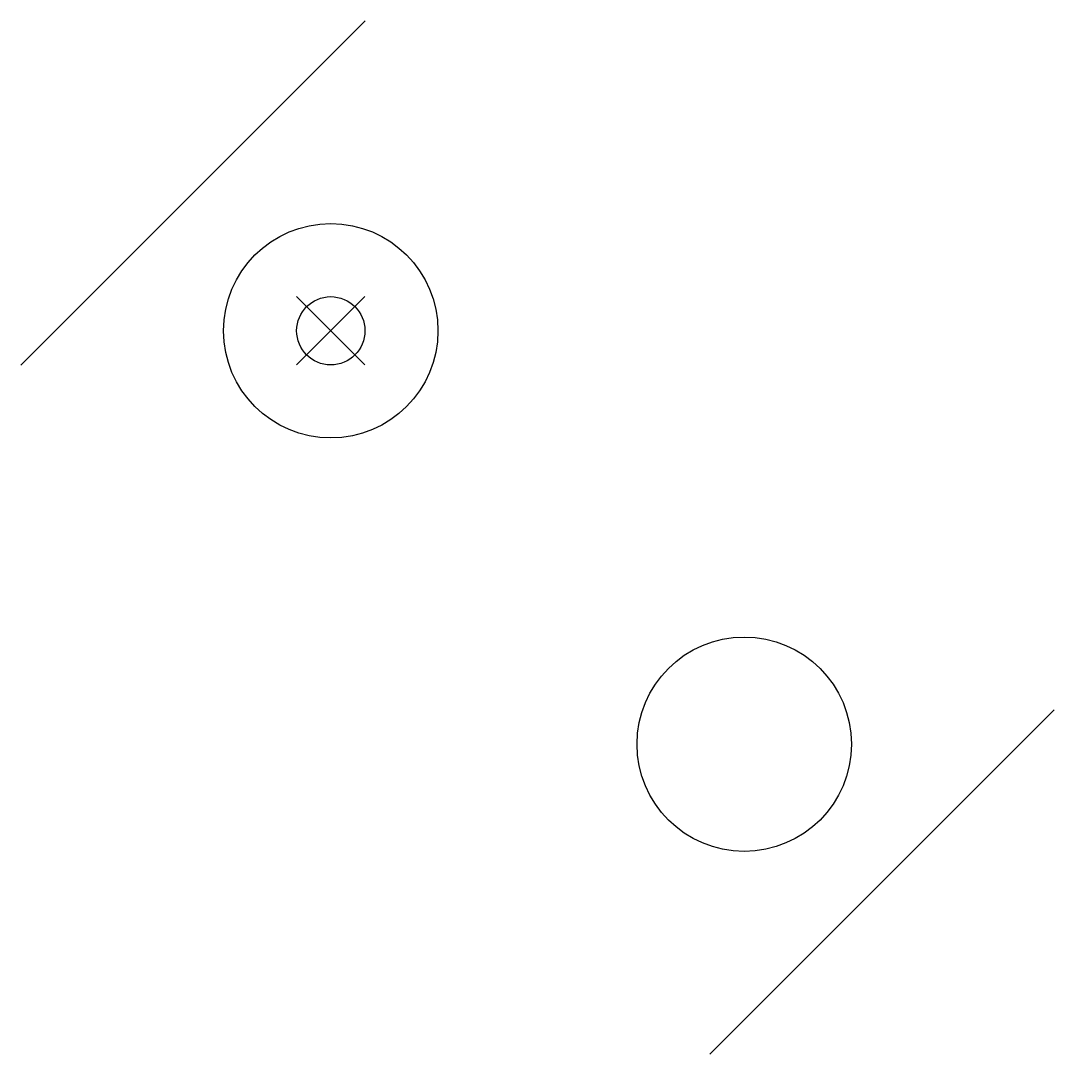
# Model space of a CAD drawing. Extents: x -254.2 to -201.2, y 291.7 to 344.8.
import ezdxf

# ---------------------------------------------------------------- set-up
doc = ezdxf.new("R2010")
doc.units = 0
doc.header["$MEASUREMENT"] = 0
doc.layers.get('0').update_dxf_attribs({"linetype": 'CONTINUOUS'})
doc.layers.add('$PARTREF_BOM', color=7, linetype='CONTINUOUS')
doc.styles.get("Standard").update_dxf_attribs({"font": 'txt.shx', "bigfont": 'chineset.shx'})

# ---------------------------------------------------------------- blocks, each defined once
blk = doc.blocks.new('PARTREF')
at = {"layer": '$PARTREF_BOM', "color": 2}
for p, q in [((-1.75, -1.75), (1.75, 1.75)), ((-1.75, 1.75), (1.75, -1.75))]:
    blk.add_line(p, q, dxfattribs=at)
blk.add_circle((0, 0), 1.75, dxfattribs=at)
at = {"layer": '$PARTREF_BOM', "color": 2, "flags": 1}
for tag, p in [('TAG5', (-16.086, -4.95)), ('TAG10', (-5.651, -4.998)), ('TAG15', (5.594, -4.742)), ('TAG14', (5.594, -8.742)), ('TAG4', (-16.086, -8.95)), ('TAG9', (-5.651, -8.998)), ('TAG3', (-16.086, -12.95)), ('TAG8', (-5.651, -12.998)), ('TAG13', (5.594, -12.742)), ('TAG12', (5.594, -16.742)), ('TAG2', (-16.086, -16.95)), ('TAG7', (-5.651, -16.998)), ('TAG1', (-16.086, -20.95)), ('TAG6', (-5.651, -20.998)), ('TAG11', (5.594, -20.742))]:
    blk.add_attdef(tag, p, '', height=2.5, dxfattribs=at)

msp = doc.modelspace()

# ---------------------------------------------------------------- linework, layer by layer
at = {"color": 7, "linetype": 'CONTINUOUS'}
for p, q in [((-236.534, 344.755), (-254.212, 327.077)), ((-201.179, 309.399), (-218.857, 291.722))]:
    msp.add_line(p, q, dxfattribs=at)
for centre in [(-238.302, 328.845), (-217.089, 307.632)]:
    msp.add_circle(centre, 5.5, dxfattribs=at)

# ---------------------------------------------------------------- block references
at = {"color": 7}
msp.add_blockref('PARTREF', (-238.302, 328.845), dxfattribs=at)

doc.saveas('drawing.dxf')
